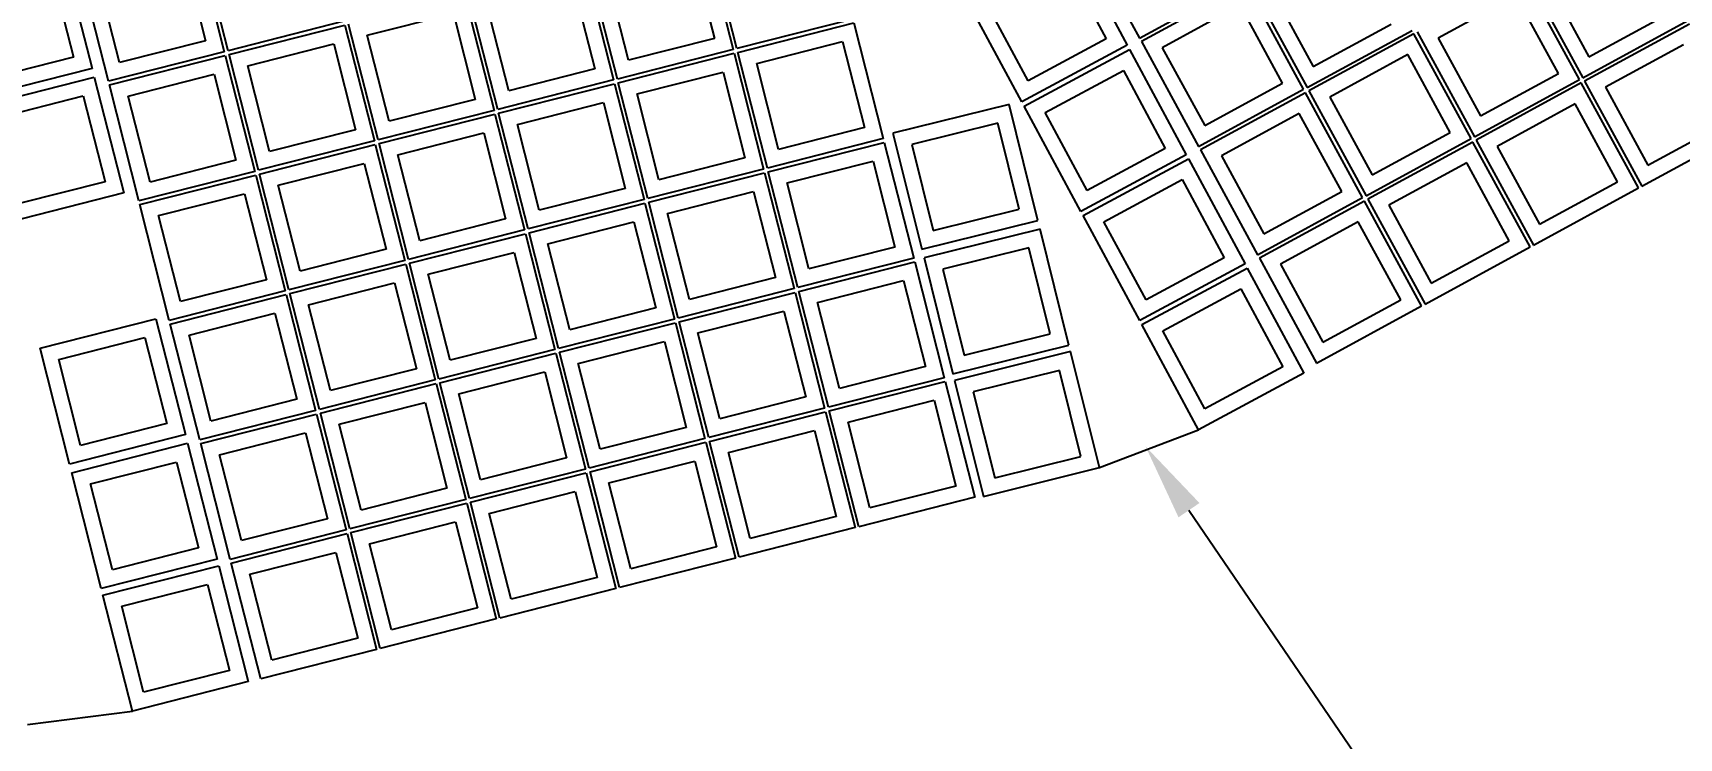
# Model space of a CAD drawing. Header units: inches. Extents: x -1429 to 579, y -302 to 393.
# Drawn here: x -301.6 to -88.2, y -138 to -46.5 of the extents above; entities that cross this region are included whole.
import ezdxf
from ezdxf import colors
from ezdxf.entities.mleader import LeaderData, LeaderLine
from ezdxf.math import Vec2, Vec3

# ---------------------------------------------------------------- set-up
doc = ezdxf.new("R2010")
doc.units = ezdxf.units.IN
doc.header["$MEASUREMENT"] = 0
doc.styles.get("Standard").update_dxf_attribs({"font": 'arial.ttf'})

msp = doc.modelspace()

# ---------------------------------------------------------------- linework, layer by layer
for p, q in [((-280.59, -33.92), (-276.76, -48.94)), ((-276.28, -48.82), (-280.1, -33.8)), ((-214.62, -33.63), (-210.79, -48.65)), ((-210.31, -48.53), (-214.13, -33.51)), ((-165.53, -33.56), (-158.12, -47.17)), ((-297.73, -36.07), (-293.9, -51.09)), ((-216.06, -36.06), (-213.23, -47.21)), ((-167.06, -34.42), (-159.72, -48.07)), ((-291.78, -52.77), (-295.61, -37.75)), ((-282.03, -36.35), (-279.19, -47.5)), ((-230.12, -37.58), (-226.3, -52.6)), ((-225.81, -52.48), (-229.64, -37.46)), ((-167.87, -37.13), (-162.43, -47.26)), ((-299.17, -38.5), (-296.33, -49.64)), ((-290.34, -50.34), (-293.18, -39.19)), ((-231.57, -40.01), (-228.73, -51.16)), ((-224.37, -50.05), (-227.21, -38.9)), ((-158.12, -47.17), (-144.51, -39.76)), ((-144.27, -40.2), (-157.88, -47.61)), ((-136.85, -53.81), (-144.27, -40.2)), ((-143.83, -39.96), (-136.41, -53.57)), ((-101.1, -52.55), (-108.51, -38.94)), ((-108.07, -38.7), (-100.66, -52.32)), ((-105.36, -39.5), (-99.86, -49.6)), ((-245.63, -41.53), (-241.8, -56.55)), ((-241.32, -56.43), (-245.14, -41.41)), ((-173.37, -55.42), (-180.71, -41.77)), ((-172.55, -52.71), (-178, -42.58)), ((-141.11, -40.76), (-135.61, -50.86)), ((-109.31, -41.66), (-119.41, -47.16)), ((-103.81, -51.75), (-109.31, -41.66)), ((-258.22, -46.8), (-247.07, -43.96)), ((-247.07, -43.96), (-244.24, -55.11)), ((-239.87, -54), (-242.71, -42.85)), ((-195.29, -44.71), (-210.31, -48.53)), ((-145.07, -42.91), (-155.17, -48.41)), ((-139.57, -53.01), (-145.07, -42.91)), ((-99.86, -49.6), (-89.76, -44.1)), ((-261.26, -44.99), (-276.28, -48.82)), ((-276.15, -49.3), (-261.13, -45.48)), ((-261.13, -45.48), (-257.31, -60.5)), ((-256.82, -60.38), (-260.65, -45.36)), ((-255.38, -57.94), (-258.22, -46.8)), ((-210.19, -49.02), (-195.17, -45.19)), ((-195.17, -45.19), (-191.34, -60.21)), ((-136.41, -53.57), (-122.8, -46.16)), ((-122.56, -46.6), (-136.18, -54.01)), ((-135.61, -50.86), (-125.52, -45.36)), ((-115.15, -60.21), (-122.56, -46.6)), ((-122.12, -46.36), (-114.71, -59.97)), ((-100.66, -52.32), (-87.05, -44.9)), ((-86.81, -45.34), (-100.42, -52.75)), ((-276.76, -48.94), (-291.78, -52.77)), ((-279.19, -47.5), (-290.34, -50.34)), ((-273.72, -50.75), (-262.58, -47.91)), ((-262.58, -47.91), (-259.74, -59.05)), ((-210.79, -48.65), (-225.81, -52.48)), ((-213.23, -47.21), (-224.37, -50.05)), ((-206.36, -64.04), (-210.19, -49.02)), ((-207.75, -50.46), (-196.61, -47.62)), ((-196.61, -47.62), (-193.77, -58.77)), ((-159.72, -48.07), (-173.37, -55.42)), ((-173.06, -55.99), (-159.41, -48.65)), ((-162.43, -47.26), (-172.55, -52.71)), ((-159.41, -48.65), (-152.07, -62.3)), ((-157.88, -47.61), (-150.47, -61.22)), ((-155.17, -48.41), (-149.67, -58.51)), ((-119.41, -47.16), (-113.91, -57.26)), ((-87.61, -48.05), (-97.71, -53.55)), ((-293.9, -51.09), (-308.92, -54.91)), ((-296.33, -49.64), (-307.48, -52.48)), ((-291.66, -53.25), (-276.64, -49.43)), ((-276.64, -49.43), (-272.81, -64.45)), ((-272.33, -64.32), (-276.15, -49.3)), ((-270.89, -61.89), (-273.72, -50.75)), ((-228.73, -51.16), (-239.87, -54)), ((-225.69, -52.96), (-210.67, -49.14)), ((-210.67, -49.14), (-206.85, -64.16)), ((-204.92, -61.6), (-207.75, -50.46)), ((-123.36, -49.31), (-133.46, -54.81)), ((-117.86, -59.41), (-123.36, -49.31)), ((-308.63, -56.05), (-293.61, -52.23)), ((-293.61, -52.23), (-289.79, -67.25)), ((-287.83, -68.27), (-291.66, -53.25)), ((-289.23, -54.7), (-278.08, -51.86)), ((-278.08, -51.86), (-275.25, -63)), ((-226.3, -52.6), (-241.32, -56.43)), ((-241.2, -56.91), (-226.18, -53.09)), ((-226.18, -53.09), (-222.35, -68.11)), ((-221.87, -67.98), (-225.69, -52.96)), ((-223.26, -54.41), (-212.11, -51.57)), ((-212.11, -51.57), (-209.28, -62.71)), ((-170.35, -56.8), (-160.22, -51.36)), ((-160.22, -51.36), (-154.78, -61.49)), ((-149.67, -58.51), (-139.57, -53.01)), ((-114.71, -59.97), (-101.1, -52.55)), ((-100.86, -52.99), (-114.47, -60.41)), ((-113.91, -57.26), (-103.81, -51.75)), ((-93.45, -66.61), (-100.86, -52.99)), ((-100.42, -52.75), (-93.01, -66.37)), ((-306.2, -57.5), (-295.06, -54.66)), ((-295.06, -54.66), (-292.22, -65.8)), ((-286.39, -65.84), (-289.23, -54.7)), ((-244.24, -55.11), (-255.38, -57.94)), ((-220.42, -65.55), (-223.26, -54.41)), ((-150.47, -61.22), (-136.85, -53.81)), ((-136.61, -54.25), (-150.23, -61.66)), ((-129.2, -67.86), (-136.61, -54.25)), ((-136.18, -54.01), (-128.76, -67.62)), ((-133.46, -54.81), (-127.96, -64.91)), ((-97.71, -53.55), (-92.21, -63.65)), ((-241.8, -56.55), (-256.82, -60.38)), ((-256.7, -60.86), (-241.68, -57.04)), ((-241.68, -57.04), (-237.86, -72.06)), ((-237.37, -71.93), (-241.2, -56.91)), ((-238.76, -58.36), (-227.62, -55.52)), ((-227.62, -55.52), (-224.78, -66.66)), ((-175.04, -55.77), (-190.08, -59.52)), ((-171.29, -70.81), (-175.04, -55.77)), ((-165.72, -69.64), (-173.06, -55.99)), ((-164.9, -66.93), (-170.35, -56.8)), ((-137.41, -56.96), (-147.51, -62.46)), ((-131.91, -67.06), (-137.41, -56.96)), ((-101.66, -55.71), (-111.76, -61.21)), ((-96.16, -65.81), (-101.66, -55.71)), ((-259.74, -59.05), (-270.89, -61.89)), ((-254.27, -62.3), (-243.13, -59.47)), ((-243.13, -59.47), (-240.29, -70.61)), ((-235.93, -69.5), (-238.76, -58.36)), ((-193.77, -58.77), (-204.92, -61.6)), ((-190.08, -59.52), (-186.33, -74.56)), ((-176.5, -58.2), (-187.65, -60.98)), ((-173.72, -69.35), (-176.5, -58.2)), ((-127.96, -64.91), (-117.86, -59.41)), ((-93.01, -66.37), (-79.39, -58.95)), ((-92.21, -63.65), (-82.11, -58.15)), ((-257.31, -60.5), (-272.33, -64.32)), ((-272.21, -64.81), (-257.19, -60.98)), ((-257.19, -60.98), (-253.36, -76)), ((-252.88, -75.88), (-256.7, -60.86)), ((-191.34, -60.21), (-206.36, -64.04)), ((-206.24, -64.52), (-191.22, -60.7)), ((-191.22, -60.7), (-187.39, -75.72)), ((-187.65, -60.98), (-184.88, -72.13)), ((-154.78, -61.49), (-164.9, -66.93)), ((-150.23, -61.66), (-142.81, -75.27)), ((-128.76, -67.62), (-115.15, -60.21)), ((-114.91, -60.65), (-128.52, -68.06)), ((-107.5, -74.26), (-114.91, -60.65)), ((-114.47, -60.41), (-107.06, -74.02)), ((-111.76, -61.21), (-106.26, -71.31)), ((-275.25, -63), (-286.39, -65.84)), ((-269.77, -66.25), (-258.63, -63.42)), ((-258.63, -63.42), (-255.79, -74.56)), ((-251.43, -73.45), (-254.27, -62.3)), ((-209.28, -62.71), (-220.42, -65.55)), ((-203.81, -65.96), (-192.66, -63.13)), ((-192.66, -63.13), (-189.82, -74.27)), ((-152.07, -62.3), (-165.72, -69.64)), ((-165.44, -70.17), (-151.78, -62.82)), ((-151.78, -62.82), (-144.44, -76.47)), ((-147.51, -62.46), (-142.01, -72.56)), ((-115.71, -63.36), (-125.81, -68.86)), ((-110.21, -73.46), (-115.71, -63.36)), ((-292.22, -65.8), (-303.36, -68.64)), ((-272.81, -64.45), (-287.83, -68.27)), ((-287.71, -68.76), (-272.69, -64.93)), ((-272.69, -64.93), (-268.87, -79.95)), ((-268.38, -79.83), (-272.21, -64.81)), ((-206.85, -64.16), (-221.87, -67.98)), ((-221.74, -68.47), (-206.72, -64.64)), ((-206.72, -64.64), (-202.9, -79.66)), ((-202.41, -79.54), (-206.24, -64.52)), ((-200.97, -77.11), (-203.81, -65.96)), ((-162.73, -70.98), (-152.6, -65.53)), ((-152.6, -65.53), (-147.15, -75.66)), ((-106.26, -71.31), (-96.16, -65.81)), ((-289.79, -67.25), (-304.81, -71.07)), ((-285.28, -70.2), (-274.14, -67.36)), ((-274.14, -67.36), (-271.3, -78.51)), ((-266.94, -77.4), (-269.77, -66.25)), ((-222.35, -68.11), (-237.37, -71.93)), ((-224.78, -66.66), (-235.93, -69.5)), ((-219.31, -69.91), (-208.17, -67.08)), ((-208.17, -67.08), (-205.33, -78.22)), ((-142.81, -75.27), (-129.2, -67.86)), ((-142.01, -72.56), (-131.91, -67.06)), ((-128.52, -68.06), (-121.11, -81.67)), ((-107.06, -74.02), (-93.45, -66.61)), ((-283.89, -83.78), (-287.71, -68.76)), ((-282.44, -81.35), (-285.28, -70.2)), ((-237.25, -72.42), (-222.23, -68.59)), ((-222.23, -68.59), (-218.4, -83.61)), ((-217.92, -83.49), (-221.74, -68.47)), ((-216.47, -81.06), (-219.31, -69.91)), ((-184.88, -72.13), (-173.72, -69.35)), ((-158.09, -83.82), (-165.44, -70.17)), ((-128.96, -68.3), (-142.57, -75.71)), ((-121.55, -81.91), (-128.96, -68.3)), ((-125.81, -68.86), (-120.31, -78.96)), ((-237.86, -72.06), (-252.88, -75.88)), ((-252.75, -76.37), (-237.73, -72.54)), ((-240.29, -70.61), (-251.43, -73.45)), ((-237.73, -72.54), (-233.91, -87.56)), ((-233.42, -87.44), (-237.25, -72.42)), ((-234.82, -73.86), (-223.67, -71.02)), ((-223.67, -71.02), (-220.83, -82.17)), ((-186.33, -74.56), (-171.29, -70.81)), ((-171.01, -71.94), (-186.05, -75.68)), ((-167.27, -86.98), (-171.01, -71.94)), ((-157.28, -81.11), (-162.73, -70.98)), ((-129.76, -71.01), (-139.86, -76.51)), ((-124.26, -81.11), (-129.76, -71.01)), ((-255.79, -74.56), (-266.94, -77.4)), ((-231.98, -85.01), (-234.82, -73.86)), ((-189.82, -74.27), (-200.97, -77.11)), ((-172.47, -74.36), (-183.63, -77.14)), ((-169.69, -85.52), (-172.47, -74.36)), ((-121.11, -81.67), (-107.5, -74.26)), ((-120.31, -78.96), (-110.21, -73.46)), ((-253.36, -76), (-268.38, -79.83)), ((-268.26, -80.31), (-253.24, -76.49)), ((-253.24, -76.49), (-249.41, -91.51)), ((-248.93, -91.39), (-252.75, -76.37)), ((-250.32, -77.81), (-239.18, -74.97)), ((-239.18, -74.97), (-236.34, -86.12)), ((-187.39, -75.72), (-202.41, -79.54)), ((-202.29, -80.03), (-187.27, -76.2)), ((-187.27, -76.2), (-183.44, -91.22)), ((-186.05, -75.68), (-182.31, -90.72)), ((-144.44, -76.47), (-158.09, -83.82)), ((-147.15, -75.66), (-157.28, -81.11)), ((-142.57, -75.71), (-135.16, -89.32)), ((-139.86, -76.51), (-134.36, -86.61)), ((-271.3, -78.51), (-282.44, -81.35)), ((-265.83, -81.76), (-254.68, -78.92)), ((-254.68, -78.92), (-251.84, -90.06)), ((-247.48, -88.95), (-250.32, -77.81)), ((-205.33, -78.22), (-216.47, -81.06)), ((-199.86, -81.47), (-188.71, -78.63)), ((-188.71, -78.63), (-185.87, -89.78)), ((-183.63, -77.14), (-180.85, -88.3)), ((-157.82, -84.33), (-144.17, -76.99)), ((-144.17, -76.99), (-136.83, -90.64)), ((-268.87, -79.95), (-283.89, -83.78)), ((-283.76, -84.26), (-268.74, -80.44)), ((-268.74, -80.44), (-264.92, -95.46)), ((-264.43, -95.33), (-268.26, -80.31)), ((-202.9, -79.66), (-217.92, -83.49)), ((-217.79, -83.97), (-202.77, -80.15)), ((-202.77, -80.15), (-198.95, -95.17)), ((-198.46, -95.05), (-202.29, -80.03)), ((-155.11, -85.14), (-144.98, -79.69)), ((-144.98, -79.69), (-139.53, -89.82)), ((-281.33, -85.71), (-270.19, -82.87)), ((-270.19, -82.87), (-267.35, -94.01)), ((-262.99, -92.9), (-265.83, -81.76)), ((-220.83, -82.17), (-231.98, -85.01)), ((-215.36, -85.42), (-204.22, -82.58)), ((-204.22, -82.58), (-201.38, -93.72)), ((-197.02, -92.61), (-199.86, -81.47)), ((-135.16, -89.32), (-121.55, -81.91)), ((-134.36, -86.61), (-124.26, -81.11)), ((-300.65, -87.41), (-285.63, -83.58)), ((-285.63, -83.58), (-281.8, -98.6)), ((-279.94, -99.28), (-283.76, -84.26)), ((-218.4, -83.61), (-233.42, -87.44)), ((-233.3, -87.92), (-218.28, -84.1)), ((-218.28, -84.1), (-214.45, -99.12)), ((-213.97, -98.99), (-217.79, -83.97)), ((-150.48, -97.98), (-157.82, -84.33)), ((-149.66, -95.27), (-155.11, -85.14)), ((-296.82, -102.43), (-300.65, -87.41)), ((-298.22, -88.85), (-287.07, -86.02)), ((-287.07, -86.02), (-284.23, -97.16)), ((-278.49, -96.85), (-281.33, -85.71)), ((-236.34, -86.12), (-247.48, -88.95)), ((-230.87, -89.37), (-219.72, -86.53)), ((-219.72, -86.53), (-216.89, -97.67)), ((-212.52, -96.56), (-215.36, -85.42)), ((-182.31, -90.72), (-167.27, -86.98)), ((-180.85, -88.3), (-169.69, -85.52)), ((-295.38, -100), (-298.22, -88.85)), ((-233.91, -87.56), (-248.93, -91.39)), ((-248.8, -91.87), (-233.78, -88.05)), ((-233.78, -88.05), (-229.96, -103.07)), ((-229.47, -102.94), (-233.3, -87.92)), ((-228.03, -100.51), (-230.87, -89.37)), ((-167.05, -87.84), (-182.09, -91.59)), ((-163.3, -102.88), (-167.05, -87.84)), ((-249.41, -91.51), (-264.43, -95.33)), ((-251.84, -90.06), (-262.99, -92.9)), ((-246.37, -93.32), (-235.23, -90.48)), ((-235.23, -90.48), (-232.39, -101.62)), ((-183.44, -91.22), (-198.46, -95.05)), ((-198.34, -95.53), (-183.32, -91.71)), ((-185.87, -89.78), (-197.02, -92.61)), ((-183.32, -91.71), (-179.49, -106.73)), ((-182.09, -91.59), (-178.34, -106.63)), ((-168.51, -90.27), (-179.67, -93.05)), ((-165.73, -101.43), (-168.51, -90.27)), ((-136.83, -90.64), (-150.48, -97.98)), ((-139.53, -89.82), (-149.66, -95.27)), ((-264.31, -95.82), (-249.29, -91.99)), ((-249.29, -91.99), (-245.46, -107.01)), ((-244.98, -106.89), (-248.8, -91.87)), ((-243.53, -104.46), (-246.37, -93.32)), ((-201.38, -93.72), (-212.52, -96.56)), ((-179.67, -93.05), (-176.89, -104.21)), ((-264.92, -95.46), (-279.94, -99.28)), ((-279.81, -99.77), (-264.79, -95.94)), ((-267.35, -94.01), (-278.49, -96.85)), ((-264.79, -95.94), (-260.97, -110.96)), ((-260.48, -110.84), (-264.31, -95.82)), ((-261.88, -97.26), (-250.73, -94.43)), ((-250.73, -94.43), (-247.9, -105.57)), ((-198.95, -95.17), (-213.97, -98.99)), ((-213.85, -99.48), (-198.83, -95.65)), ((-198.83, -95.65), (-195, -110.67)), ((-194.52, -110.55), (-198.34, -95.53)), ((-195.91, -96.98), (-184.76, -94.14)), ((-184.76, -94.14), (-181.93, -105.28)), ((-284.23, -97.16), (-295.38, -100)), ((-259.04, -108.41), (-261.88, -97.26)), ((-216.89, -97.67), (-228.03, -100.51)), ((-211.41, -100.92), (-200.27, -98.09)), ((-200.27, -98.09), (-197.43, -109.23)), ((-193.07, -108.12), (-195.91, -96.98)), ((-163.3, -102.88), (-150.48, -97.98)), ((-281.8, -98.6), (-296.82, -102.43)), ((-296.54, -103.55), (-281.52, -99.73)), ((-281.52, -99.73), (-277.69, -114.75)), ((-275.99, -114.79), (-279.81, -99.77)), ((-277.38, -101.21), (-266.24, -98.37)), ((-266.24, -98.37), (-263.4, -109.52)), ((-214.45, -99.12), (-229.47, -102.94)), ((-229.35, -103.43), (-214.33, -99.6)), ((-214.33, -99.6), (-210.51, -114.62)), ((-210.02, -114.5), (-213.85, -99.48)), ((-294.11, -105), (-282.96, -102.16)), ((-282.96, -102.16), (-280.12, -113.3)), ((-274.55, -112.36), (-277.38, -101.21)), ((-232.39, -101.62), (-243.53, -104.46)), ((-226.92, -104.87), (-215.77, -102.03)), ((-215.77, -102.03), (-212.94, -113.18)), ((-208.58, -112.07), (-211.41, -100.92)), ((-176.89, -104.21), (-165.73, -101.43)), ((-292.71, -118.57), (-296.54, -103.55)), ((-229.96, -103.07), (-244.98, -106.89)), ((-244.86, -107.38), (-229.84, -103.55)), ((-229.84, -103.55), (-226.01, -118.57)), ((-225.53, -118.45), (-229.35, -103.43)), ((-178.34, -106.63), (-163.3, -102.88)), ((-291.27, -116.14), (-294.11, -105)), ((-247.9, -105.57), (-259.04, -108.41)), ((-242.42, -108.82), (-231.28, -105.98)), ((-231.28, -105.98), (-228.44, -117.13)), ((-224.08, -116.02), (-226.92, -104.87)), ((-181.93, -105.28), (-193.07, -108.12)), ((-245.46, -107.01), (-260.48, -110.84)), ((-260.36, -111.32), (-245.34, -107.5)), ((-245.34, -107.5), (-241.52, -122.52)), ((-241.03, -122.4), (-244.86, -107.38)), ((-239.59, -119.96), (-242.42, -108.82)), ((-179.49, -106.73), (-194.52, -110.55)), ((-263.4, -109.52), (-274.55, -112.36)), ((-257.93, -112.77), (-246.79, -109.93)), ((-246.79, -109.93), (-243.95, -121.08)), ((-195, -110.67), (-210.02, -114.5)), ((-197.43, -109.23), (-208.58, -112.07)), ((-260.97, -110.96), (-275.99, -114.79)), ((-275.87, -115.27), (-260.85, -111.45)), ((-260.85, -111.45), (-257.02, -126.47)), ((-256.54, -126.34), (-260.36, -111.32)), ((-255.09, -123.91), (-257.93, -112.77)), ((-277.69, -114.75), (-292.71, -118.57)), ((-280.12, -113.3), (-291.27, -116.14)), ((-273.43, -116.72), (-262.29, -113.88)), ((-262.29, -113.88), (-259.45, -125.02)), ((-210.51, -114.62), (-225.53, -118.45)), ((-212.94, -113.18), (-224.08, -116.02)), ((-292.49, -119.44), (-277.47, -115.61)), ((-277.47, -115.61), (-273.65, -130.64)), ((-272.04, -130.29), (-275.87, -115.27)), ((-270.6, -127.86), (-273.43, -116.72)), ((-228.44, -117.13), (-239.59, -119.96)), ((-288.67, -134.46), (-292.49, -119.44)), ((-290.06, -120.88), (-278.92, -118.05)), ((-278.92, -118.05), (-276.08, -129.19)), ((-226.01, -118.57), (-241.03, -122.4)), ((-287.22, -132.03), (-290.06, -120.88)), ((-243.95, -121.08), (-255.09, -123.91)), ((-241.52, -122.52), (-256.54, -126.34)), ((-259.45, -125.02), (-270.6, -127.86)), ((-257.02, -126.47), (-272.04, -130.29)), ((-276.08, -129.19), (-287.22, -132.03)), ((-273.65, -130.64), (-288.67, -134.46)), ((-302.29, -136.22), (-288.67, -134.46))]:
    msp.add_line(p, q)

# ---------------------------------------------------------------- leaders
ml = msp.add_multileader_mtext('Standard')
ml.set_content('', color=256)
ml.set_leader_properties()
ml.build(insert=Vec2(0, 0))
ml.multileader.update_dxf_attribs({"dogleg_length": 0.36, "arrow_head_size": 10})
ctx = ml.context
ctx.base_point, ctx.char_height, ctx.arrow_head_size, ctx.landing_gap_size, ctx.plane_origin = Vec3(-104.73, -176.85), 10, 10, 0.09, Vec3(-157.34, -100.14)
notes = []
notes.append((ctx, [(0, (1, 1, 0), (-105.09, -176.85), (1, 0), 0.36, [(0, [(-157.34, -100.14)], 0, [])])]))
ctx.mtext.insert, ctx.mtext.flow_direction = Vec3(-104.64, -171.85), 5
for ctx, leaders in notes:
    for number, flags, end, landing, length, lines in leaders:
        leader = LeaderData()
        leader.index, (leader.has_last_leader_line, leader.has_dogleg_vector, leader.attachment_direction) = number, flags
        leader.last_leader_point, leader.dogleg_vector, leader.dogleg_length = Vec3(end), Vec3(landing), length
        for number, points, colour, breaks in lines:
            line = LeaderLine()
            line.index, line.vertices, line.color, line.breaks = number, Vec3.list(points), colors.encode_raw_color(colour), breaks
            leader.lines.append(line)
        ctx.leaders.append(leader)

doc.saveas('drawing.dxf')
